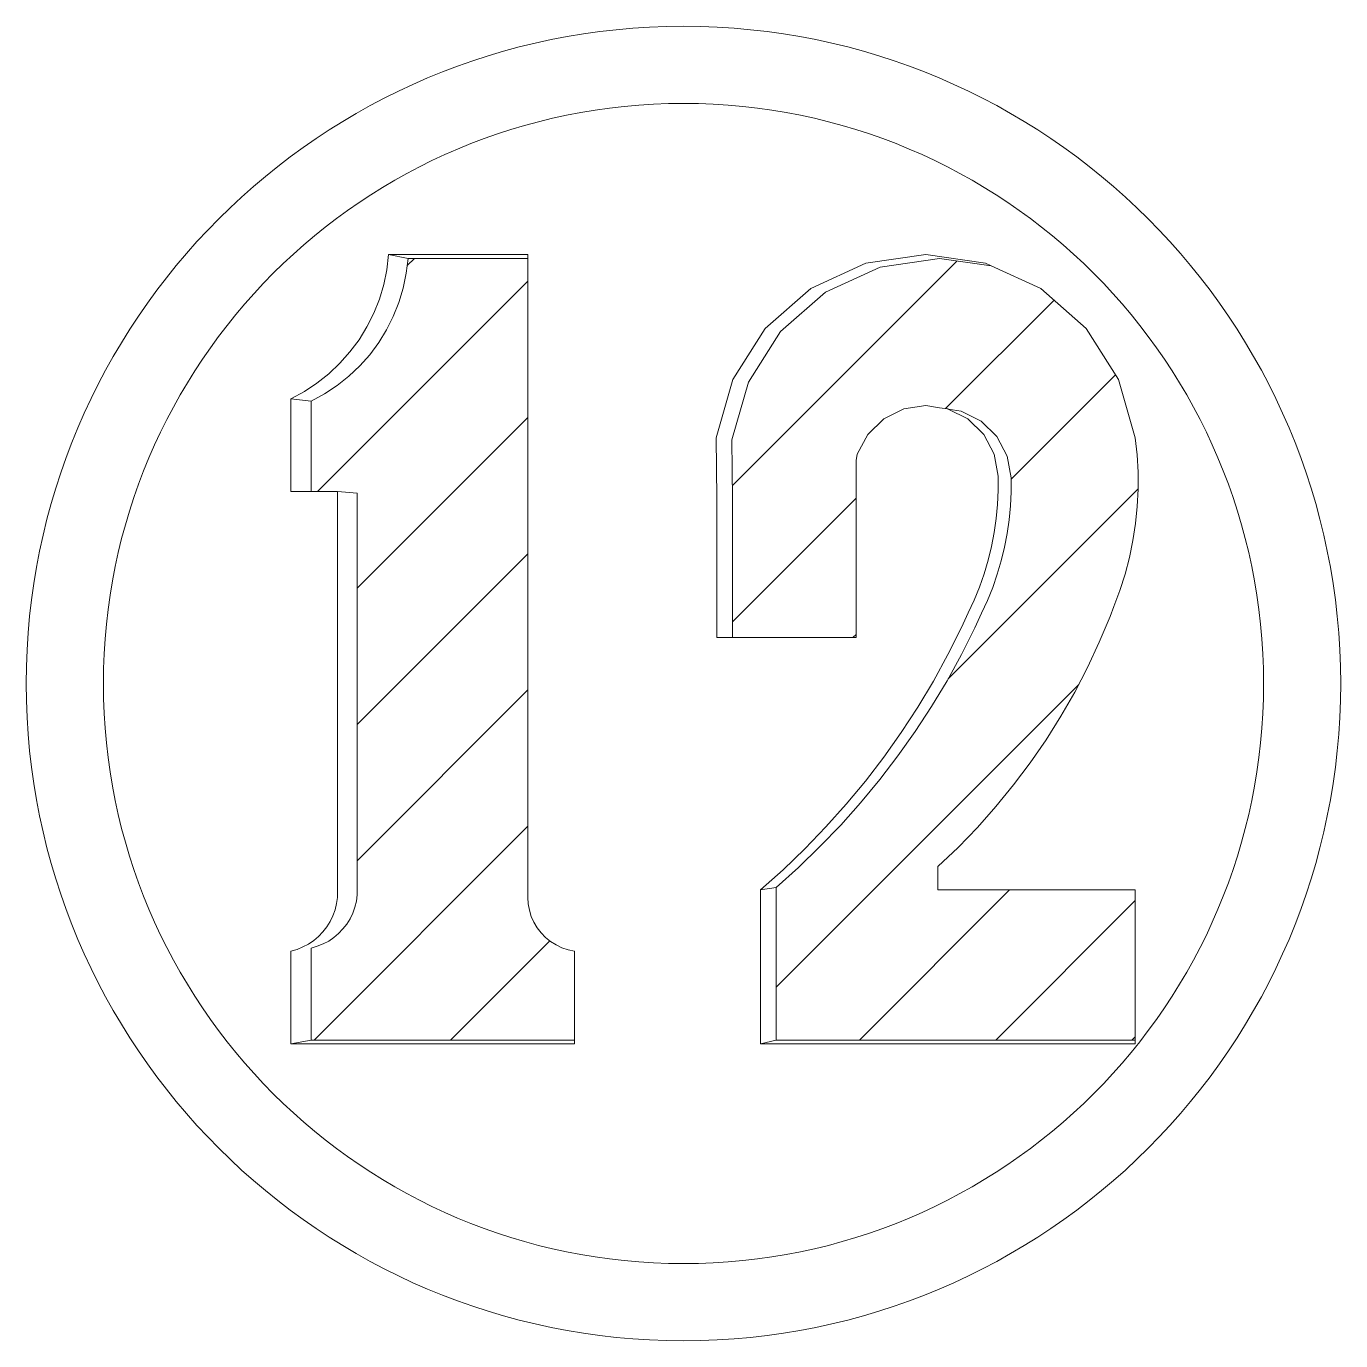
# Model space of a CAD drawing. Header units: inches. Extents: x 104 to 9740, y 936 to 6735.
# Drawn here: x 3331.11 to 3346.83, y 2903.35 to 2919.06 of the extents above; entities that cross this region are included whole.
import ezdxf

# ---------------------------------------------------------------- set-up
doc = ezdxf.new("R2010")
doc.units = ezdxf.units.IN
doc.header["$MEASUREMENT"] = 0
pattern_1 = [(45, (2786.9354, 3457.7016), (-0.8148213, 0.8148213), [])]

msp = doc.modelspace()

# ---------------------------------------------------------------- hatches: boundary and pattern name
at = {"lineweight": 20}
h = msp.add_hatch(dxfattribs=at)
h.set_pattern_fill('ANSI31', color=256, scale=9.218651)
h.set_pattern_definition(pattern_1)
h.paths.add_polyline_path([(3337.516, 2908.045), (3337.446, 2908.078), (3337.381, 2908.119), (3337.321, 2908.167), (3337.268, 2908.222), (3337.221, 2908.283), (3337.181, 2908.35), (3337.15, 2908.42), (3337.128, 2908.494), (3337.114, 2908.57), (3337.11, 2908.647), (3337.11, 2916.287), (3335.676, 2916.287), (3335.655, 2916.109), (3335.618, 2915.933), (3335.566, 2915.76), (3335.5, 2915.593), (3335.419, 2915.433), (3335.325, 2915.28), (3335.218, 2915.135), (3335.098, 2915.001), (3334.968, 2914.877), (3334.827, 2914.766), (3334.677, 2914.666), (3334.519, 2914.581), (3334.519, 2913.498), (3334.831, 2913.498), (3335.069, 2913.481), (3335.069, 2908.677), (3335.059, 2908.603), (3335.041, 2908.53), (3335.016, 2908.459), (3334.983, 2908.392), (3334.944, 2908.328), (3334.898, 2908.269), (3334.846, 2908.215), (3334.789, 2908.167), (3334.727, 2908.125), (3334.661, 2908.09), (3334.591, 2908.062), (3334.519, 2908.041), (3334.519, 2906.941), (3337.665, 2906.941), (3337.665, 2908.004), (3337.589, 2908.02)])
h = msp.add_hatch(dxfattribs=at)
h.set_pattern_fill('ANSI31', color=256, scale=9.218651)
h.set_pattern_definition(pattern_1)
h.paths.add_polyline_path([(3344.371, 2908.737), (3342.011, 2908.737), (3342.011, 2909.015), (3342.252, 2909.245), (3342.483, 2909.484), (3342.704, 2909.733), (3342.915, 2909.991), (3343.115, 2910.257), (3343.304, 2910.531), (3343.481, 2910.813), (3343.647, 2911.101), (3343.8, 2911.397), (3343.941, 2911.698), (3344.07, 2912.005), (3344.113, 2912.125), (3344.186, 2912.317), (3344.249, 2912.513), (3344.301, 2912.712), (3344.343, 2912.913), (3344.374, 2913.116), (3344.395, 2913.321), (3344.405, 2913.526), (3344.404, 2913.732), (3344.393, 2913.937), (3344.371, 2914.142), (3344.172, 2914.838), (3343.785, 2915.449), (3343.24, 2915.926), (3342.648, 2916.198), (3342.03, 2916.287), (3341.321, 2916.184), (3340.669, 2915.885), (3340.13, 2915.413), (3339.746, 2914.808), (3339.549, 2914.119), (3339.556, 2913.402), (3339.556, 2911.753), (3341.033, 2911.753), (3341.033, 2913.92), (3341.172, 2914.181), (3341.363, 2914.368), (3341.602, 2914.487), (3341.866, 2914.528), (3342.03, 2914.501), (3342.13, 2914.487), (3342.134, 2914.485), (3342.291, 2914.461), (3342.528, 2914.342), (3342.717, 2914.158), (3342.841, 2913.924), (3342.889, 2913.664), (3342.889, 2913.497), (3342.881, 2913.329), (3342.865, 2913.163), (3342.841, 2912.997), (3342.809, 2912.833), (3342.769, 2912.67), (3342.721, 2912.51), (3342.666, 2912.352), (3342.603, 2912.197), (3342.532, 2912.045), (3342.454, 2911.871), (3342.293, 2911.552), (3342.12, 2911.238), (3341.936, 2910.931), (3341.74, 2910.631), (3341.533, 2910.339), (3341.315, 2910.055), (3341.087, 2909.779), (3340.849, 2909.512), (3340.6, 2909.254), (3340.343, 2909.005), (3340.076, 2908.767), (3340.076, 2906.941), (3344.371, 2906.941)])

# ---------------------------------------------------------------- linework, layer by layer
for p, q in [((3334.519, 2914.581), (3334.519, 2913.498)), ((3334.519, 2906.941), (3337.665, 2906.941))]:
    msp.add_line(p, q, dxfattribs=at)
for points in [[(3334.276, 2906.894), (3337.665, 2906.894), (3337.665, 2906.941), (3337.665, 2908.004), (3337.589, 2908.02), (3337.516, 2908.045), (3337.446, 2908.078), (3337.381, 2908.119), (3337.321, 2908.167), (3337.268, 2908.222), (3337.221, 2908.283), (3337.181, 2908.35), (3337.15, 2908.42), (3337.128, 2908.494), (3337.114, 2908.57), (3337.11, 2908.647), (3337.11, 2916.287), (3337.11, 2916.332), (3335.444, 2916.332), (3335.423, 2916.151), (3335.386, 2915.974), (3335.334, 2915.8), (3335.266, 2915.631), (3335.185, 2915.469), (3335.09, 2915.314), (3334.981, 2915.169), (3334.861, 2915.033), (3334.729, 2914.908), (3334.587, 2914.795), (3334.436, 2914.695), (3334.276, 2914.608), (3334.276, 2913.498), (3334.519, 2913.498), (3334.831, 2913.498), (3334.831, 2908.647), (3334.821, 2908.572), (3334.803, 2908.498), (3334.778, 2908.427), (3334.745, 2908.359), (3334.705, 2908.295), (3334.659, 2908.235), (3334.606, 2908.18), (3334.548, 2908.131), (3334.486, 2908.089), (3334.419, 2908.054), (3334.349, 2908.025), (3334.276, 2908.004), (3334.276, 2906.894), (3334.519, 2906.941), (3334.519, 2908.041), (3334.591, 2908.062), (3334.661, 2908.09), (3334.727, 2908.125), (3334.789, 2908.167), (3334.846, 2908.215), (3334.898, 2908.269), (3334.944, 2908.328), (3334.983, 2908.392), (3335.016, 2908.459), (3335.041, 2908.53), (3335.059, 2908.603), (3335.069, 2908.677), (3335.069, 2913.481), (3334.831, 2913.498)], [(3334.276, 2914.608), (3334.519, 2914.581), (3334.677, 2914.666), (3334.827, 2914.766), (3334.968, 2914.877), (3335.098, 2915.001), (3335.218, 2915.135), (3335.325, 2915.28), (3335.419, 2915.433), (3335.5, 2915.593), (3335.566, 2915.76), (3335.618, 2915.933), (3335.655, 2916.109), (3335.676, 2916.287)], [(3335.444, 2916.332), (3335.676, 2916.287), (3337.11, 2916.287)], [(3339.367, 2911.753), (3339.367, 2913.418), (3339.36, 2914.142), (3339.559, 2914.838), (3339.947, 2915.449), (3340.492, 2915.926), (3341.149, 2916.228), (3341.866, 2916.332), (3342.582, 2916.228), (3342.648, 2916.198), (3343.24, 2915.926), (3343.785, 2915.449), (3344.172, 2914.838), (3344.371, 2914.142), (3344.393, 2913.937), (3344.404, 2913.732), (3344.405, 2913.526), (3344.395, 2913.321), (3344.374, 2913.116), (3344.343, 2912.913), (3344.301, 2912.712), (3344.249, 2912.513), (3344.186, 2912.317), (3344.113, 2912.125), (3344.07, 2912.005), (3343.941, 2911.698), (3343.8, 2911.397), (3343.647, 2911.101), (3343.481, 2910.813), (3343.304, 2910.531), (3343.115, 2910.257), (3342.915, 2909.991), (3342.704, 2909.733), (3342.483, 2909.484), (3342.252, 2909.245), (3342.011, 2909.015), (3342.011, 2908.737), (3344.371, 2908.737), (3344.371, 2906.941), (3344.371, 2906.894), (3339.892, 2906.894)], [(3339.556, 2911.753), (3339.556, 2913.402), (3339.549, 2914.119), (3339.746, 2914.808), (3340.13, 2915.413), (3340.669, 2915.885), (3341.321, 2916.184), (3342.03, 2916.287), (3342.648, 2916.198)], [(3339.367, 2911.753), (3339.556, 2911.753), (3341.033, 2911.753), (3341.033, 2913.872), (3341.046, 2913.946), (3341.172, 2914.181), (3341.363, 2914.368), (3341.602, 2914.487), (3341.866, 2914.528), (3342.03, 2914.501), (3342.13, 2914.487), (3342.134, 2914.485)], [(3342.56, 2914.181), (3342.368, 2914.368), (3342.134, 2914.485), (3342.291, 2914.461), (3342.528, 2914.342), (3342.717, 2914.158), (3342.841, 2913.924), (3342.889, 2913.664), (3342.889, 2913.497), (3342.881, 2913.329), (3342.865, 2913.163), (3342.841, 2912.997), (3342.809, 2912.833), (3342.769, 2912.67), (3342.721, 2912.51), (3342.666, 2912.352), (3342.603, 2912.197), (3342.532, 2912.045), (3342.454, 2911.871), (3342.293, 2911.552), (3342.12, 2911.238), (3341.936, 2910.931), (3341.74, 2910.631), (3341.533, 2910.339), (3341.315, 2910.055), (3341.087, 2909.779), (3340.849, 2909.512), (3340.6, 2909.254), (3340.343, 2909.005), (3340.076, 2908.767)], [(3342.56, 2914.181), (3342.685, 2913.946), (3342.733, 2913.683), (3342.733, 2913.514), (3342.725, 2913.345), (3342.709, 2913.177), (3342.685, 2913.009), (3342.652, 2912.844), (3342.612, 2912.679), (3342.564, 2912.517), (3342.508, 2912.358), (3342.444, 2912.201), (3342.373, 2912.048), (3342.294, 2911.872), (3342.131, 2911.55), (3341.957, 2911.233), (3341.77, 2910.923), (3341.573, 2910.62), (3341.364, 2910.325), (3341.144, 2910.038), (3340.913, 2909.76), (3340.673, 2909.49), (3340.422, 2909.229), (3340.162, 2908.978), (3339.892, 2908.737), (3339.892, 2906.894), (3340.076, 2906.941), (3344.371, 2906.941)], [(3339.892, 2908.737), (3340.076, 2908.767), (3340.076, 2906.941)]]:
    msp.add_lwpolyline(points, dxfattribs=at)
for radius in [7.858, 6.936]:
    msp.add_circle((3338.969, 2911.204), radius, dxfattribs=at)

doc.saveas('drawing.dxf')
